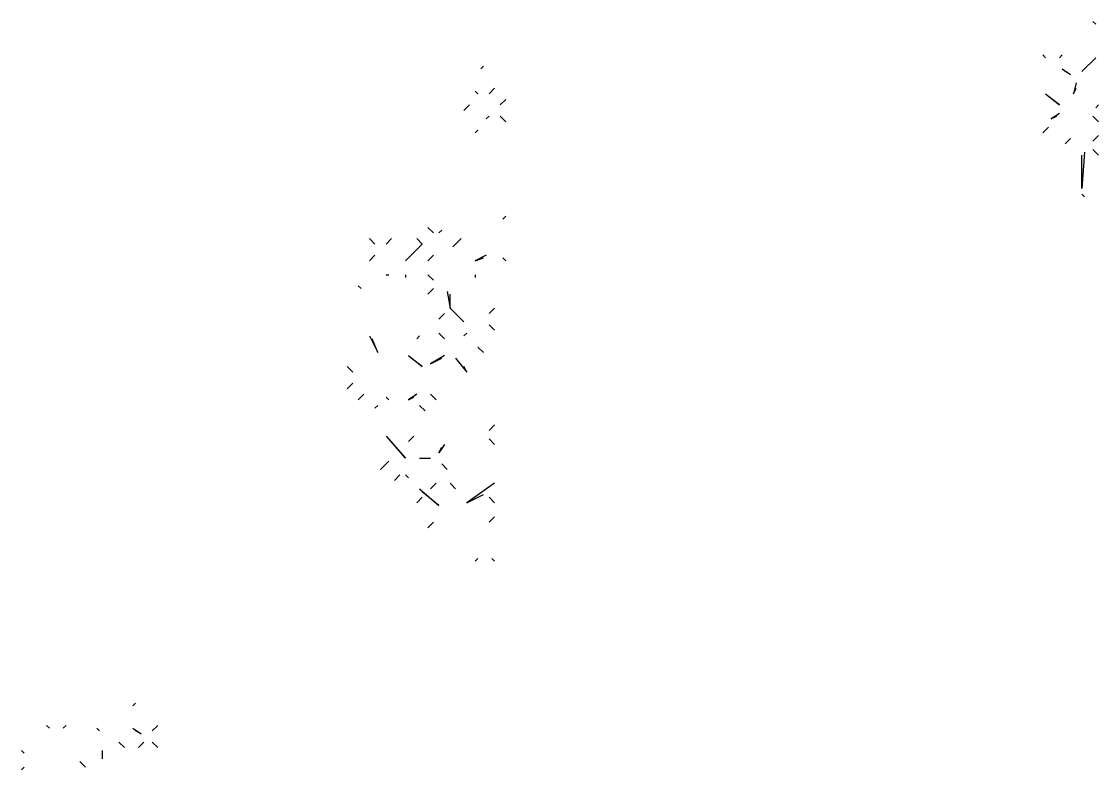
# Model space of a CAD drawing. Extents: x 1 to 2775, y -31 to 2075.
# Drawn here: x 2345.2 to 2409.7, y 1299.6 to 1344.3 of the extents above; entities that cross this region are included whole.
import ezdxf

# ---------------------------------------------------------------- set-up
doc = ezdxf.new("R2010")
doc.units = 0
doc.layers.add('LINEWORK', color=4, linetype='CONTINUOUS')

msp = doc.modelspace()

# ---------------------------------------------------------------- linework, layer by layer
at = {"layer": 'LINEWORK'}
for points in [[(2409.3333, 1344.3333), (2409.5, 1344.1667)], [(2406.3333, 1342.3333), (2406.5, 1342.1667)], [(2407.5, 1342.3333), (2407.3333, 1342.1667)], [(2372.8333, 1341.6667), (2372.6667, 1341.5)], [(2409.5, 1342.1667), (2408.6667, 1341.3333)], [(2407.5, 1341.5), (2408, 1341.1667), (2407.6667, 1341.3333)], [(2373.5, 1340.3333), (2373.1667, 1340)], [(2408.3333, 1340.6667), (2408.1667, 1340), (2408.3333, 1340.3333)], [(2372.3333, 1340.1667), (2372.5, 1340)], [(2374.1667, 1339.6667), (2373.8333, 1339.3333)], [(2406.5, 1340), (2407.3333, 1339.3333), (2406.6667, 1339.8333)], [(2372, 1339.3333), (2371.6667, 1339)], [(2409.6667, 1339.3333), (2409.5, 1339.1667)], [(2373.1667, 1338.6667), (2373, 1338.5)], [(2373.8333, 1338.6667), (2374.1667, 1338.3333)], [(2407.3333, 1338.8333), (2406.8333, 1338.5), (2407.1667, 1338.6667)], [(2409.3333, 1338.6667), (2409.6667, 1338.3333)], [(2372.5, 1337.8333), (2372.3333, 1337.6667)], [(2406.6667, 1338), (2406.3333, 1337.6667)], [(2408, 1337.3333), (2407.6667, 1337)], [(2409.6667, 1337.5), (2409.3333, 1337.1667)], [(2408.8333, 1336.5), (2408.6667, 1334.3333), (2408.6667, 1336.3333)], [(2409.3333, 1336.6667), (2409.6667, 1336.3333)], [(2408.6667, 1334), (2408.8333, 1333.8333)], [(2374.1667, 1332.6667), (2374, 1332.5)], [(2369.5, 1332), (2369.8333, 1331.6667)], [(2366, 1331.3333), (2366.3333, 1331)], [(2367.3333, 1331.3333), (2367, 1331)], [(2368.8333, 1331.3333), (2369.1667, 1331), (2368.1667, 1330), (2369.1667, 1331)], [(2370.3333, 1331.8333), (2370.1667, 1331.6667)], [(2371.5, 1331.3333), (2371, 1330.8333)], [(2366.3333, 1330.3333), (2366, 1330)], [(2369.8333, 1330.3333), (2369.5, 1330)], [(2373, 1330.3333), (2372.3333, 1330), (2372.8333, 1330.1667)], [(2374, 1330.1667), (2374.1667, 1330)], [(2367, 1329.1667), (2367.1667, 1329.1667)], [(2368.1667, 1329.1667), (2368.1667, 1329)], [(2369.5, 1329.1667), (2369.8333, 1328.8333)], [(2372.3333, 1329.1667), (2372.3333, 1329)], [(2365.3333, 1328.5), (2365.5, 1328.3333)], [(2369.8333, 1328.3333), (2369.5, 1328)], [(2370.6667, 1328.1667), (2370.8333, 1327.1667), (2371.6667, 1326.3333), (2370.8333, 1327.1667), (2370.8333, 1328)], [(2370.5, 1326.8333), (2370.1667, 1326.5)], [(2373.5, 1327.1667), (2373.1667, 1326.8333)], [(2373.1667, 1326.1667), (2373.5, 1325.8333)], [(2366, 1325.5), (2366.5, 1324.5), (2366.1667, 1325.3333)], [(2369, 1325.5), (2368.8333, 1325.3333)], [(2370.1667, 1325.6667), (2370.5, 1325.3333)], [(2371.8333, 1325.6667), (2371.6667, 1325.5)], [(2372.5, 1324.8333), (2372.8333, 1324.5)], [(2368.3333, 1324.3333), (2369.1667, 1323.6667), (2368.5, 1324.1667)], [(2370.5, 1324.3333), (2369.6667, 1323.8333), (2370.3333, 1324.1667)], [(2364.6667, 1323.6667), (2365, 1323.3333)], [(2371.1667, 1324.1667), (2371.8333, 1323.3333), (2371.6667, 1323.6667)], [(2365, 1322.6667), (2364.6667, 1322.3333)], [(2365.6667, 1322), (2365.3333, 1321.6667)], [(2367, 1321.8333), (2367.1667, 1321.6667)], [(2368.8333, 1322), (2368.3333, 1321.6667), (2368.6667, 1321.8333)], [(2369.6667, 1322), (2370, 1321.6667)], [(2366.5, 1321.3333), (2366.3333, 1321.1667)], [(2369, 1321.3333), (2369.3333, 1321)], [(2373.5, 1320.1667), (2373.1667, 1319.8333)], [(2367, 1319.5), (2368.1667, 1318.1667), (2367.1667, 1319.3333)], [(2368.6667, 1319.5), (2368.3333, 1319.1667)], [(2373.1667, 1319.3333), (2373.5, 1319)], [(2370.5, 1319), (2370.1667, 1318.5), (2370.3333, 1318.8333)], [(2367.1667, 1318), (2366.6667, 1317.5)], [(2369, 1318.1667), (2369.6667, 1318.1667)], [(2370.3333, 1317.8333), (2370.6667, 1317.5)], [(2367.8333, 1317.1667), (2367.5, 1316.8333)], [(2368.1667, 1317.1667), (2368.3333, 1317)], [(2370, 1316.6667), (2369.6667, 1316.3333)], [(2370.8333, 1316.6667), (2371.1667, 1316.3333)], [(2373.5, 1316.6667), (2371.8333, 1315.5), (2372.8333, 1316)], [(2369.1667, 1315.8333), (2368.8333, 1315.5)], [(2369, 1316.3333), (2370.1667, 1315.3333), (2369.1667, 1316.1667)], [(2373.1667, 1315.8333), (2373.5, 1315.5)], [(2373.5, 1314.6667), (2373.1667, 1314.3333)], [(2369.8333, 1314.3333), (2369.5, 1314)], [(2372.5, 1312.1667), (2372.3333, 1312)], [(2373.3333, 1312.1667), (2373.5, 1312)], [(2352, 1303.5), (2351.8333, 1303.3333)], [(2346.6667, 1302.1667), (2346.8333, 1302)], [(2347.8333, 1302.1667), (2347.6667, 1302)], [(2349.6667, 1302), (2349.8333, 1301.8333)], [(2351.8333, 1302), (2352.3333, 1301.6667), (2352, 1301.8333)], [(2353.3333, 1302.1667), (2353, 1301.8333)], [(2351, 1301.1667), (2351.3333, 1300.8333)], [(2352.5, 1301.1667), (2352.1667, 1300.8333)], [(2353, 1301.1667), (2353.3333, 1300.8333)], [(2345.1667, 1300.6667), (2345.3333, 1300.5)], [(2350, 1300.6667), (2350, 1300.1667)], [(2348.6667, 1300), (2349, 1299.6667)], [(2345.3333, 1299.6667), (2345.1667, 1299.5)]]:
    msp.add_lwpolyline(points, dxfattribs=at)

doc.saveas('drawing.dxf')
